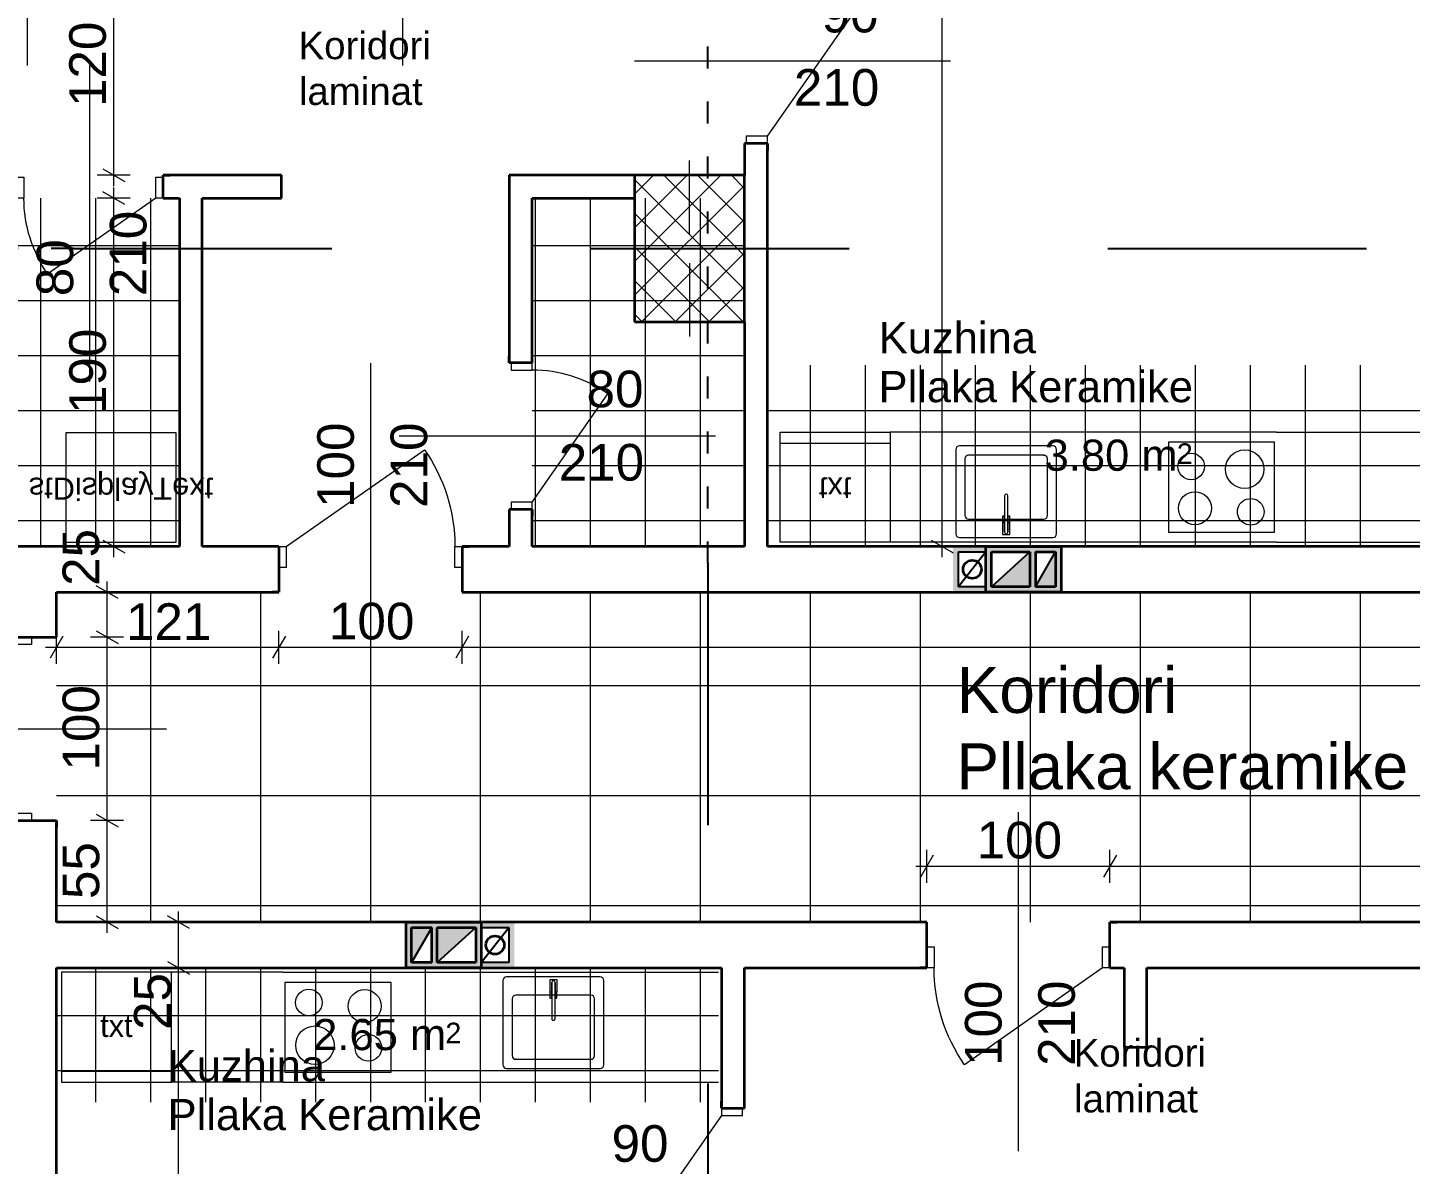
# Model space of a CAD drawing. Header units: centimetres. Extents: x 765 to 25620, y 224160 to 230516.
# Drawn here: x 2017 to 2771, y 228880 to 229500 of the extents above; entities that cross this region are included whole.
import ezdxf
from ezdxf.enums import TextEntityAlignment as Align

# ---------------------------------------------------------------- set-up
doc = ezdxf.new("R2010")
doc.units = ezdxf.units.CM
doc.header["$MEASUREMENT"] = 0
doc.linetypes.add('ACAD_ISO03W100', pattern=[30, 12, -18])
doc.linetypes.add('Small Dashed', pattern=[282.222222, 141.111111, -141.111111])
for name, color, linetype, lineweight, true_color in [('0_Pen_No__1#1_Pen_No__8', 7, 'Continuous', 35, 0xa80f02), ('0_Pen_No__8', 7, 'Continuous', 35, 0xa80f02), ('2D Drafting - General_Pen_No__8', 7, 'Continuous', 35, 0xa80f02), ('A-COLS_Pen_No__97#1_Pen_No__81', 7, 'Continuous', 20, 0x6a6a6a), ('Annotation - Text_Pen_No__8', 7, 'Continuous', 35, 0xa80f02), ('ARCHICAD Doors_Pen_No__23', 7, 'Continuous', 20, 0xff6600), ('ARCHICAD Doors_Pen_No__3', 7, 'Continuous', 18, 0xff6600), ('Interior - Furniture _Pen_No__81', 7, 'Continuous', 20, 0x6a6a6a), ('Structural - Shear_Pen_No__58', 7, 'Continuous', 25, 0xdf0000)]:
    doc.layers.add(name, color=color, linetype=linetype, lineweight=lineweight, true_color=true_color)
for name, color, linetype, lineweight in [('0_Pen_No__101', 252, 'Continuous', 13), ('0_Pen_No__19', 255, 'Continuous', 0), ('ARCHICAD Door Markers_Pen_No__1', 7, 'Continuous', 13), ('ARCHICAD Door Markers_Pen_No__7', 7, 'Continuous', 35), ('ARCHICAD Doors_Pen_No__27', 7, 'Continuous', 35), ('Structural - Bearing_Pen_No__20', 1, 'Continuous', 0), ('Structural - Bearing_Pen_No__21', 7, 'Continuous', 35), ('Structural - Bearing_Pen_No__27', 7, 'Continuous', 35)]:
    doc.layers.add(name, color=color, linetype=linetype, lineweight=lineweight)
for name, color, linetype in [('ARCHICAD Door Markers', 7, 'Continuous'), ('ARCHICAD Doors', 7, 'Continuous'), ('Dimensioning - General', 7, 'Continuous'), ('Structural - Bearing', 7, 'Continuous')]:
    doc.layers.add(name, color=color, linetype=linetype)
doc.styles.add('GENERATED_STYLE_1', font='arial.ttf')

# ---------------------------------------------------------------- blocks, each defined once
blk = doc.blocks.new('Door 22_3')
at = {"layer": 'ARCHICAD Doors_Pen_No__23', "color": 30, "linetype": 'Continuous', "lineweight": 20, "true_color": 0xff6600}
for p, q in [((-460, 0), (-500, 0)), ((-500, 0), (-500, -115)), ((-460, -115), (-460, 0)), ((500, 0), (460, 0)), ((460, 0), (460, -115)), ((500, -115), (500, 0)), ((-500, -115), (-460, -115)), ((460, -115), (500, -115))]:
    blk.add_line(p, q, dxfattribs=at)
at = {"layer": 'ARCHICAD Doors_Pen_No__27', "color": 7, "linetype": 'Continuous', "lineweight": 35}
for p, q in [((-500, 0), (-537, 0)), ((-500, 0), (-537, 0)), ((-500, 0), (-500, -115)), ((-500, 0), (-500, -115)), ((500, 0), (500, -115)), ((500, 0), (500, -115)), ((500, 0), (537, 0)), ((500, 0), (537, 0)), ((-500, -115), (-500, -250)), ((-500, -115), (-500, -250)), ((500, -115), (500, -250)), ((500, -115), (500, -250)), ((-500, -250), (-537, -250)), ((-500, -250), (-537, -250)), ((500, -250), (537, -250)), ((500, -250), (537, -250))]:
    blk.add_line(p, q, dxfattribs=at)
at = {"layer": 'ARCHICAD Doors_Pen_No__3', "color": 30, "linetype": 'Continuous', "lineweight": 18, "true_color": 0xff6600}
blk.add_line((460, 0), (-293.6, 527.7), dxfattribs=at)
blk.add_arc((460, 0), 920, 145, 180, dxfattribs=at)
blk = doc.blocks.new('D Marker 22_4')
at = {"layer": 'ARCHICAD Door Markers_Pen_No__1', "color": 7, "linetype": 'Continuous', "lineweight": 13}
blk.add_line((0, 1000), (0, -850), dxfattribs=at)
at = {"layer": 'ARCHICAD Door Markers_Pen_No__7', "color": 7, "lineweight": 35, "style": 'GENERATED_STYLE_1'}
for tag, p in [('AC_MarkerText_3', (-368.6, 665.3)), ('A', (31.4, 665.3))]:
    blk.add_attdef(tag, text='', height=200, rotation=270, dxfattribs=at).set_placement(p, align=Align.BOTTOM_LEFT)
blk = doc.blocks.new('D Marker 22')
at = {"layer": 'ARCHICAD Door Markers_Pen_No__1', "color": 7, "linetype": 'Continuous', "lineweight": 13}
blk.add_line((0, -1250), (0, 600), dxfattribs=at)
at = {"layer": 'ARCHICAD Door Markers_Pen_No__7', "color": 7, "lineweight": 35, "style": 'GENERATED_STYLE_1'}
for tag, p in [('AC_MarkerText_3', (-368.6, -329.4)), ('A', (31.4, -329.4))]:
    blk.add_attdef(tag, text='', height=200, rotation=270, dxfattribs=at).set_placement(p, align=Align.BOTTOM_LEFT)
blk = doc.blocks.new('Door 22_2')
at = {"layer": 'ARCHICAD Doors_Pen_No__23', "color": 30, "linetype": 'Continuous', "lineweight": 20, "true_color": 0xff6600}
for p, q in [((-410, 0), (-450, 0)), ((-450, 0), (-450, -115)), ((-410, -115), (-410, 0)), ((450, 0), (410, 0)), ((410, 0), (410, -115)), ((450, -115), (450, 0)), ((-450, -115), (-410, -115)), ((410, -115), (450, -115))]:
    blk.add_line(p, q, dxfattribs=at)
at = {"layer": 'ARCHICAD Doors_Pen_No__27', "color": 7, "linetype": 'Continuous', "lineweight": 35}
for p, q in [((-450, 0), (-487, 0)), ((-450, 0), (-487, 0)), ((-450, 0), (-450, -115)), ((-450, 0), (-450, -115)), ((450, 0), (450, -115)), ((450, 0), (450, -115)), ((450, 0), (487, 0)), ((450, 0), (487, 0)), ((-450, -125), (-487, -125)), ((-450, -125), (-487, -125)), ((-450, -115), (-450, -125)), ((-450, -115), (-450, -125)), ((450, -115), (450, -125)), ((450, -115), (450, -125)), ((450, -125), (487, -125)), ((450, -125), (487, -125))]:
    blk.add_line(p, q, dxfattribs=at)
at = {"layer": 'ARCHICAD Doors_Pen_No__3', "color": 30, "linetype": 'Continuous', "lineweight": 18, "true_color": 0xff6600}
blk.add_line((410, 0), (-261.7, 470.3), dxfattribs=at)
blk.add_arc((410, 0), 820, 145, 180, dxfattribs=at)
blk = doc.blocks.new('D Marker 22_3')
at = {"layer": 'ARCHICAD Door Markers_Pen_No__1', "color": 7, "linetype": 'Continuous', "lineweight": 13}
blk.add_line((0, -1125), (0, 600), dxfattribs=at)
at = {"layer": 'ARCHICAD Door Markers_Pen_No__7', "color": 7, "lineweight": 35, "style": 'GENERATED_STYLE_1'}
for tag, p in [('AC_MarkerText_3', (-368.6, -204.4)), ('AC_MarkerText_2', (31.4, -356.2))]:
    blk.add_attdef(tag, text='', height=200, rotation=270, dxfattribs=at).set_placement(p, align=Align.BOTTOM_LEFT)
blk = doc.blocks.new('Door 22')
at = {"layer": 'ARCHICAD Doors_Pen_No__23', "color": 30, "linetype": 'Continuous', "lineweight": 20, "true_color": 0xff6600}
for p, q in [((-360, 0), (-400, 0)), ((-400, 0), (-400, -115)), ((-360, -115), (-360, 0)), ((400, 0), (360, 0)), ((360, 0), (360, -115)), ((400, -115), (400, 0)), ((-400, -115), (-360, -115)), ((360, -115), (400, -115))]:
    blk.add_line(p, q, dxfattribs=at)
at = {"layer": 'ARCHICAD Doors_Pen_No__27', "color": 7, "linetype": 'Continuous', "lineweight": 35}
for p, q in [((-400, 0), (-437, 0)), ((-400, 0), (-437, 0)), ((-400, 0), (-400, -115)), ((-400, 0), (-400, -115)), ((400, 0), (400, -115)), ((400, 0), (400, -115)), ((400, 0), (437, 0)), ((400, 0), (437, 0)), ((-400, -125), (-437, -125)), ((-400, -125), (-437, -125)), ((-400, -115), (-400, -125)), ((-400, -115), (-400, -125)), ((400, -115), (400, -125)), ((400, -115), (400, -125)), ((400, -125), (437, -125)), ((400, -125), (437, -125))]:
    blk.add_line(p, q, dxfattribs=at)
at = {"layer": 'ARCHICAD Doors_Pen_No__3', "color": 30, "linetype": 'Continuous', "lineweight": 18, "true_color": 0xff6600}
blk.add_line((360, 0), (-229.8, 413), dxfattribs=at)
blk.add_arc((360, 0), 720, 145, 180, dxfattribs=at)
blk = doc.blocks.new('D Marker 22_2')
at = {"layer": 'ARCHICAD Door Markers_Pen_No__1', "color": 7, "linetype": 'Continuous', "lineweight": 13}
blk.add_line((0, 1000), (0, -725), dxfattribs=at)
at = {"layer": 'ARCHICAD Door Markers_Pen_No__7', "color": 7, "lineweight": 35, "style": 'GENERATED_STYLE_1'}
for tag, p in [('AC_MarkerText_3', (-368.6, 665.3)), ('AC_MarkerText_2', (31.4, 665.3))]:
    blk.add_attdef(tag, text='', height=200, rotation=270, dxfattribs=at).set_placement(p, align=Align.BOTTOM_LEFT)

msp = doc.modelspace()

# ---------------------------------------------------------------- hatches: boundary and pattern name
at = {"layer": 'A-COLS_Pen_No__97#1_Pen_No__81', "linetype": 'Continuous', "lineweight": 20, "true_color": 0x6a6a6a}
h = msp.add_hatch(color=251, dxfattribs=at)
h.paths.add_polyline_path([(2542.62, 229216.81), (2542.62, 229191.81), (2521.62, 229191.81), (2521.62, 229216.81)])
h.paths.add_polyline_path([(2539.62, 229213.81), (2524.62, 229213.81), (2524.62, 229194.81), (2539.62, 229194.81)], flags=0)
h = msp.add_hatch(color=251, dxfattribs=at)
h.paths.add_polyline_path([(2580.62, 229216.81), (2539.62, 229216.81), (2539.62, 229191.81), (2580.62, 229191.81)])
h.paths.add_polyline_path([(2566.62, 229213.81), (2577.62, 229213.81), (2577.62, 229194.81), (2566.62, 229194.81)], flags=0)
h.paths.add_polyline_path([(2563.62, 229213.81), (2563.62, 229194.81), (2542.62, 229194.81), (2542.62, 229213.81)], flags=0)
for points in [[(2563.62, 229213.81), (2563.62, 229194.81), (2542.62, 229194.81)], [(2566.62, 229194.81), (2577.62, 229194.81), (2577.62, 229213.81)], [(2237.27, 229008.81), (2226.27, 229008.81), (2226.27, 228989.81)], [(2240.27, 228989.81), (2240.27, 229008.81), (2261.27, 229008.81)]]:
    msp.add_hatch(color=251, dxfattribs=at).paths.add_polyline_path(points)
h = msp.add_hatch(color=251, dxfattribs=at)
h.paths.add_polyline_path([(2223.27, 228986.81), (2264.27, 228986.81), (2264.27, 229011.81), (2223.27, 229011.81)])
h.paths.add_polyline_path([(2237.27, 228989.81), (2226.27, 228989.81), (2226.27, 229008.81), (2237.27, 229008.81)], flags=0)
h.paths.add_polyline_path([(2240.27, 228989.81), (2240.27, 229008.81), (2261.27, 229008.81), (2261.27, 228989.81)], flags=0)
h = msp.add_hatch(color=251, dxfattribs=at)
h.paths.add_polyline_path([(2261.27, 228986.81), (2261.27, 229011.81), (2282.27, 229011.81), (2282.27, 228986.81)])
h.paths.add_polyline_path([(2264.27, 228989.81), (2279.27, 228989.81), (2279.27, 229008.81), (2264.27, 229008.81)], flags=0)
at = {"layer": 'Structural - Bearing', "linetype": 'Continuous', "lineweight": 0, "true_color": 0x000000}
h = msp.add_hatch(dxfattribs=at)
h.set_pattern_fill('CONCRETE_BLOCK', color=18, scale=0.1, style=0, pattern_type=2)
h.set_pattern_definition([(45, (1303.923, 207240.939), (-9.192388, 9.192388), []), (135, (1303.923, 207240.939), (9.192388, 9.192388), [])])
h.paths.add_polyline_path([(2347.85, 229339.31), (2407.85, 229339.31), (2407.85, 229419.31), (2347.85, 229419.31)])

# ---------------------------------------------------------------- linework, layer by layer
at = {"color": 205, "linetype": 'ACAD_ISO03W100'}
for p, q in [((2387.85, 229207.59), (2387.85, 230242.71)), ((2041.65, 229379.31), (991.56, 229379.31))]:
    msp.add_line(p, q, dxfattribs=at)
at = {"color": 0}
for p, q in [((2539.62, 229213.81), (2524.62, 229194.81)), ((2524.62, 229194.81), (2524.62, 229213.81)), ((2524.62, 229213.81), (2539.62, 229213.81)), ((2524.62, 229194.81), (2524.62, 229213.81)), ((2524.62, 229213.81), (2539.62, 229213.81)), ((2539.62, 229213.81), (2539.62, 229194.81)), ((2563.62, 229213.81), (2542.62, 229213.81)), ((2542.62, 229213.81), (2542.62, 229194.81)), ((2542.62, 229194.81), (2563.62, 229213.81)), ((2577.62, 229213.81), (2566.62, 229213.81)), ((2566.62, 229213.81), (2566.62, 229194.81)), ((2566.62, 229194.81), (2577.62, 229213.81)), ((2539.62, 229194.81), (2524.62, 229194.81)), ((2237.27, 229008.81), (2226.27, 228989.81)), ((2237.27, 228989.81), (2237.27, 229008.81)), ((2261.27, 229008.81), (2240.27, 228989.81)), ((2261.27, 228989.81), (2261.27, 229008.81)), ((2264.27, 228989.81), (2279.27, 229008.81)), ((2264.27, 228989.81), (2264.27, 229008.81)), ((2264.27, 229008.81), (2279.27, 229008.81)), ((2279.27, 229008.81), (2279.27, 228989.81)), ((2279.27, 229008.81), (2279.27, 228989.81)), ((2226.27, 228989.81), (2237.27, 228989.81)), ((2240.27, 228989.81), (2261.27, 228989.81)), ((2279.27, 228989.81), (2264.27, 228989.81)), ((2279.27, 228989.81), (2264.27, 228989.81))]:
    msp.add_line(p, q, dxfattribs=at)
at = {"layer": '0_Pen_No__1#1_Pen_No__8', "color": 14, "linetype": 'Continuous', "lineweight": 35, "true_color": 0xa80f02}
for p, q in [((2539.62, 229191.81), (2539.62, 229216.81)), ((2539.62, 229216.81), (2580.62, 229216.81)), ((2542.62, 229194.81), (2542.62, 229213.81)), ((2542.62, 229213.81), (2563.62, 229213.81)), ((2563.62, 229213.81), (2563.62, 229194.81)), ((2566.62, 229213.81), (2566.62, 229194.81)), ((2566.62, 229213.81), (2577.62, 229213.81)), ((2577.62, 229213.81), (2577.62, 229194.81)), ((2580.62, 229216.81), (2580.62, 229191.81)), ((2563.62, 229194.81), (2542.62, 229194.81)), ((2577.62, 229194.81), (2566.62, 229194.81)), ((2580.62, 229191.81), (2539.62, 229191.81)), ((2223.27, 229011.81), (2264.27, 229011.81)), ((2223.27, 228986.81), (2223.27, 229011.81)), ((2226.27, 228989.81), (2226.27, 229008.81)), ((2226.27, 229008.81), (2237.27, 229008.81)), ((2237.27, 228989.81), (2237.27, 229008.81)), ((2240.27, 228989.81), (2240.27, 229008.81)), ((2240.27, 229008.81), (2261.27, 229008.81)), ((2261.27, 229008.81), (2261.27, 228989.81)), ((2264.27, 229011.81), (2264.27, 228986.81)), ((2264.27, 228986.81), (2223.27, 228986.81)), ((2237.27, 228989.81), (2226.27, 228989.81)), ((2261.27, 228989.81), (2240.27, 228989.81))]:
    msp.add_line(p, q, dxfattribs=at)
at = {"layer": '0_Pen_No__101', "color": 252, "linetype": 'Continuous', "lineweight": 13}
for p, q in [((2023.92, 229216.81), (2023.92, 229406.81)), ((2053.92, 229216.81), (2053.92, 229406.81)), ((2083.92, 229216.81), (2083.92, 229406.81)), ((2293.92, 229216.81), (2293.92, 229406.81)), ((2323.92, 229216.81), (2323.92, 229406.81)), ((2353.92, 229216.81), (2353.92, 229406.81)), ((2383.92, 229216.81), (2383.92, 229406.81)), ((1834.04, 229380.94), (2099.54, 229380.94)), ((2292.04, 229380.94), (2407.85, 229380.94)), ((1834.04, 229350.94), (2099.54, 229350.94)), ((2292.04, 229350.94), (2407.85, 229350.94)), ((1834.04, 229320.94), (2099.54, 229320.94)), ((2292.04, 229320.94), (2407.85, 229320.94)), ((2443.92, 229216.81), (2443.92, 229315.77)), ((2473.92, 229216.81), (2473.92, 229315.77)), ((2503.92, 229216.81), (2503.92, 229315.77)), ((2533.92, 229216.81), (2533.92, 229315.77)), ((2563.92, 229216.81), (2563.92, 229315.77)), ((2593.92, 229216.81), (2593.92, 229315.77)), ((2623.92, 229216.81), (2623.92, 229315.77)), ((2653.92, 229216.81), (2653.92, 229315.77)), ((2683.92, 229216.81), (2683.92, 229315.77)), ((2713.92, 229216.81), (2713.92, 229315.77)), ((2743.92, 229216.81), (2743.92, 229315.77)), ((1834.04, 229290.94), (2099.54, 229290.94)), ((2292.04, 229290.94), (2407.85, 229290.94)), ((2420.35, 229290.94), (2804.54, 229290.94)), ((1834.04, 229260.94), (2099.54, 229260.94)), ((2292.04, 229260.94), (2407.85, 229260.94)), ((2420.35, 229260.94), (2804.54, 229260.94)), ((1834.04, 229230.94), (2099.54, 229230.94)), ((2292.04, 229230.94), (2407.85, 229230.94)), ((2420.35, 229230.94), (2804.54, 229230.94)), ((2053.92, 228913.57), (2053.92, 228986.81)), ((2083.92, 228913.57), (2083.92, 228986.81)), ((2113.92, 228913.57), (2113.92, 228986.81)), ((2143.92, 228913.57), (2143.92, 228986.81)), ((2173.92, 228913.57), (2173.92, 228986.81)), ((2203.92, 228913.57), (2203.92, 228986.81)), ((2233.92, 228913.57), (2233.92, 228986.81)), ((2263.92, 228913.57), (2263.92, 228986.81)), ((2293.92, 228913.57), (2293.92, 228986.81)), ((2323.92, 228913.57), (2323.92, 228986.81)), ((2353.92, 228913.57), (2353.92, 228986.81)), ((2383.92, 228913.57), (2383.92, 228986.81)), ((2032.44, 228960.94), (2393.73, 228960.94)), ((2032.44, 228930.94), (2393.73, 228930.94))]:
    msp.add_line(p, q, dxfattribs=at)
at = {"layer": '0_Pen_No__19', "color": 255, "linetype": 'Continuous', "lineweight": 0}
for p, q in [((2083.92, 229011.81), (2083.92, 229191.81)), ((2143.92, 229011.81), (2143.92, 229191.81)), ((2203.92, 229011.81), (2203.92, 229191.81)), ((2263.92, 229011.81), (2263.92, 229191.81)), ((2323.92, 229011.81), (2323.92, 229191.81)), ((2383.92, 229011.81), (2383.92, 229191.81)), ((2443.92, 229011.81), (2443.92, 229191.81)), ((2503.92, 229011.81), (2503.92, 229191.81)), ((2563.92, 229011.81), (2563.92, 229191.81)), ((2623.92, 229011.81), (2623.92, 229191.81)), ((2683.92, 229011.81), (2683.92, 229191.81)), ((2743.92, 229011.81), (2743.92, 229191.81)), ((2032.44, 229140.94), (3515.74, 229140.94)), ((2032.44, 229080.94), (3515.74, 229080.94)), ((2032.44, 229020.94), (3515.74, 229020.94))]:
    msp.add_line(p, q, dxfattribs=at)
at = {"layer": '2D Drafting - General_Pen_No__8', "color": 14, "linetype": 'Continuous', "lineweight": 35, "true_color": 0xa80f02}
for centre in [(2532.12, 229204.31), (2271.77, 228999.31)]:
    msp.add_circle(centre, 5, dxfattribs=at)
at = {"layer": 'Dimensioning - General', "color": 7, "linetype": 'Continuous', "lineweight": 13}
for p, q in [((2515.76, 229216.81), (2515.76, 229966.7)), ((2063.74, 229419.31), (2063.74, 229539.31)), ((2057.74, 229422.78), (2069.74, 229415.85)), ((2072.74, 229419.31), (2054.74, 229419.31)), ((2063.74, 229413.45), (2063.74, 229419.31)), ((2072.74, 229406.81), (2054.74, 229406.81)), ((2069.74, 229403.35), (2057.74, 229410.28)), ((2063.74, 229406.81), (2063.74, 229412.68)), ((2063.74, 229216.81), (2063.74, 229406.81)), ((2057.74, 229220.28), (2069.74, 229213.35)), ((2509.76, 229220.28), (2521.76, 229213.35)), ((2072.74, 229216.81), (2054.74, 229216.81)), ((2063.74, 229210.95), (2063.74, 229216.81)), ((2524.76, 229216.81), (2506.76, 229216.81)), ((2515.76, 229210.95), (2515.76, 229216.81)), ((2066.09, 229188.35), (2054.09, 229195.28)), ((2060.09, 229191.81), (2060.09, 229197.68)), ((2069.09, 229191.81), (2051.09, 229191.81)), ((2060.09, 229167.31), (2060.09, 229191.81)), ((2035.9, 229167.78), (2028.98, 229155.78)), ((2032.44, 229152.78), (2032.44, 229170.78)), ((2069.09, 229167.31), (2051.09, 229167.31)), ((2069.09, 229167.31), (2051.09, 229167.31)), ((2054.09, 229170.78), (2066.09, 229163.85)), ((2054.09, 229170.78), (2066.09, 229163.85)), ((2060.09, 229067.31), (2060.09, 229167.31)), ((2157.36, 229167.78), (2150.43, 229155.78)), ((2157.36, 229167.78), (2150.43, 229155.78)), ((2153.89, 229152.78), (2153.89, 229170.78)), ((2153.89, 229152.78), (2153.89, 229170.78)), ((2257.36, 229167.78), (2250.43, 229155.78)), ((2257.36, 229167.78), (2250.43, 229155.78)), ((2253.89, 229152.78), (2253.89, 229170.78)), ((2253.89, 229152.78), (2253.89, 229170.78)), ((2026.57, 229161.78), (2032.44, 229161.78)), ((2032.44, 229161.78), (2153.89, 229161.78)), ((2153.89, 229161.78), (2253.89, 229161.78)), ((2253.89, 229161.78), (3365.74, 229161.78)), ((2069.09, 229067.31), (2051.09, 229067.31)), ((2069.09, 229067.31), (2051.09, 229067.31)), ((2054.09, 229070.78), (2066.09, 229063.85)), ((2054.09, 229070.78), (2066.09, 229063.85)), ((2060.09, 229011.81), (2060.09, 229067.31)), ((2507.29, 229033.28), (2507.29, 229051.28)), ((2607.29, 229033.28), (2607.29, 229051.28)), ((2607.29, 229033.28), (2607.29, 229051.28)), ((2510.76, 229048.28), (2503.83, 229036.28)), ((2610.76, 229048.28), (2603.83, 229036.28)), ((2610.76, 229048.28), (2603.83, 229036.28)), ((2501.43, 229042.28), (2507.29, 229042.28)), ((2507.29, 229042.28), (2607.29, 229042.28)), ((2607.29, 229042.28), (3295.09, 229042.28)), ((2054.09, 229015.28), (2066.09, 229008.35)), ((2105.05, 229008.35), (2093.05, 229015.28)), ((2099.05, 229011.81), (2099.05, 229017.68)), ((2069.09, 229011.81), (2051.09, 229011.81)), ((2060.09, 229005.95), (2060.09, 229011.81)), ((2108.05, 229011.81), (2090.05, 229011.81)), ((2099.05, 228986.81), (2099.05, 229011.81)), ((2108.05, 228986.81), (2090.05, 228986.81)), ((2108.05, 228986.81), (2090.05, 228986.81)), ((2093.05, 228990.28), (2105.05, 228983.35)), ((2093.05, 228990.28), (2105.05, 228983.35)), ((2099.05, 228295.03), (2099.05, 228986.81))]:
    msp.add_line(p, q, dxfattribs=at)
at = {"layer": 'Interior - Furniture _Pen_No__81', "color": 251, "linetype": 'Continuous', "lineweight": 20, "true_color": 0x6a6a6a}
for p, q in [((2037.69, 229218.98), (2037.69, 229278.98)), ((2037.69, 229278.98), (2097.69, 229278.98)), ((2097.69, 229278.98), (2097.69, 229218.98)), ((2427.35, 229279.17), (2487.35, 229279.17)), ((2427.35, 229219.17), (2427.35, 229279.17)), ((2520.67, 229279.17), (2487.35, 229279.17)), ((2487.35, 229279.17), (2487.35, 229219.17)), ((2580.67, 229279.17), (2520.67, 229279.17)), ((2638.13, 229279.17), (2580.67, 229279.17)), ((2698.13, 229279.17), (2638.13, 229279.17)), ((2698.13, 229279.17), (2802.16, 229279.17)), ((2427.35, 229273.17), (2487.35, 229273.17)), ((2576.17, 229271.67), (2525.17, 229271.67)), ((2697.13, 229273.67), (2639.13, 229273.67)), ((2639.13, 229273.67), (2639.13, 229224.67)), ((2697.13, 229224.67), (2697.13, 229273.67)), ((2523.17, 229269.67), (2523.17, 229223.67)), ((2528.17, 229264.67), (2528.17, 229233.67)), ((2571.17, 229266.67), (2530.17, 229266.67)), ((2573.17, 229233.67), (2573.17, 229264.67)), ((2578.17, 229223.67), (2578.17, 229269.67)), ((2549.77, 229244.46), (2549.77, 229224.67)), ((2551.57, 229224.67), (2551.57, 229244.46)), ((2548.7, 229233.37), (2548.7, 229229.87)), ((2549.77, 229233.37), (2548.7, 229233.37)), ((2549.77, 229229.87), (2549.77, 229233.37)), ((2552.64, 229233.37), (2551.57, 229233.37)), ((2551.57, 229233.37), (2551.57, 229229.87)), ((2552.64, 229229.87), (2552.64, 229233.37)), ((2530.17, 229231.67), (2571.17, 229231.67)), ((2549.77, 229229.77), (2548.68, 229229.77)), ((2548.68, 229229.77), (2548.68, 229223.27)), ((2548.7, 229229.87), (2549.77, 229229.87)), ((2549.77, 229224.67), (2549.77, 229229.77)), ((2551.57, 229229.87), (2552.64, 229229.87)), ((2552.67, 229229.77), (2551.57, 229229.77)), ((2551.57, 229229.77), (2551.57, 229224.67)), ((2552.67, 229223.27), (2552.67, 229229.77)), ((2639.13, 229224.67), (2697.13, 229224.67)), ((2097.69, 229218.98), (2037.69, 229218.98)), ((2487.35, 229219.17), (2427.35, 229219.17)), ((2520.67, 229219.17), (2487.35, 229219.17)), ((2580.67, 229219.17), (2520.67, 229219.17)), ((2525.17, 229221.67), (2576.17, 229221.67)), ((2548.68, 229223.27), (2552.67, 229223.27)), ((2638.13, 229219.17), (2580.67, 229219.17)), ((2698.13, 229219.17), (2638.13, 229219.17)), ((2698.13, 229219.17), (2802.16, 229219.17)), ((2095.17, 228984.46), (2035.17, 228984.46)), ((2035.17, 228984.46), (2035.17, 228924.46)), ((2095.17, 228924.46), (2095.17, 228984.46)), ((2156.14, 228984.46), (2095.17, 228984.46)), ((2095.17, 228924.46), (2095.17, 228984.46)), ((2156.14, 228984.46), (2216.14, 228984.46)), ((2216.14, 228984.46), (2273.6, 228984.46)), ((2273.6, 228984.46), (2333.6, 228984.46)), ((2333.6, 228984.46), (2393.73, 228984.46)), ((2215.14, 228978.96), (2157.14, 228978.96)), ((2157.14, 228978.96), (2157.14, 228929.96)), ((2215.14, 228929.96), (2215.14, 228978.96)), ((2276.1, 228979.96), (2276.1, 228933.96)), ((2329.1, 228981.96), (2278.1, 228981.96)), ((2305.6, 228980.36), (2301.6, 228980.36)), ((2301.6, 228980.36), (2301.6, 228973.86)), ((2302.7, 228978.96), (2302.7, 228959.17)), ((2302.7, 228973.86), (2302.7, 228978.96)), ((2304.5, 228959.17), (2304.5, 228978.96)), ((2304.5, 228978.96), (2304.5, 228973.86)), ((2305.6, 228973.86), (2305.6, 228980.36)), ((2331.1, 228933.96), (2331.1, 228979.96)), ((2281.1, 228969.96), (2281.1, 228938.96)), ((2324.1, 228971.96), (2283.1, 228971.96)), ((2301.6, 228973.86), (2302.7, 228973.86)), ((2302.7, 228973.76), (2301.63, 228973.76)), ((2301.63, 228973.76), (2301.63, 228970.26)), ((2301.63, 228970.26), (2302.7, 228970.26)), ((2302.7, 228970.26), (2302.7, 228973.76)), ((2304.5, 228973.86), (2305.6, 228973.86)), ((2305.57, 228973.76), (2304.5, 228973.76)), ((2304.5, 228973.76), (2304.5, 228970.26)), ((2304.5, 228970.26), (2305.57, 228970.26)), ((2305.57, 228970.26), (2305.57, 228973.76)), ((2326.1, 228938.96), (2326.1, 228969.96)), ((2035.17, 228930.46), (2095.17, 228930.46)), ((2278.1, 228931.96), (2329.1, 228931.96)), ((2283.1, 228936.96), (2324.1, 228936.96)), ((2035.17, 228924.46), (2095.17, 228924.46)), ((2156.14, 228924.46), (2095.17, 228924.46)), ((2156.14, 228924.46), (2216.14, 228924.46)), ((2157.14, 228929.96), (2215.14, 228929.96)), ((2216.14, 228924.46), (2273.6, 228924.46)), ((2273.6, 228924.46), (2333.6, 228924.46)), ((2333.6, 228924.46), (2393.73, 228924.46))]:
    msp.add_line(p, q, dxfattribs=at)
for centre, major_axis, start_param, end_param in [((2525.17, 229269.67), (1.41, 1.41), 0.785398, 2.356194), ((2576.17, 229269.67), (-1.41, 1.41), 3.926991, 5.497787), ((2530.17, 229264.67), (1.41, 1.41), 0.785398, 2.356194), ((2571.17, 229264.67), (-1.41, 1.41), 3.926991, 5.497787), ((2651.6, 229260.44), (5.13, 5.13), 2.35619449019202, 8.639379797371607), ((2680.78, 229258.97), (7.42, 7.42), 2.356194490192212, 8.639379797371799), ((2550.67, 229244.46), (-0.636, 0.636), 3.929561, 7.071153), ((2653.63, 229237.61), (-6.36, 6.36), 0.785398, 7.068583), ((2684.08, 229235.7), (5.13, 5.13), 2.356194490192034, 8.63937979737162), ((2530.17, 229233.67), (-1.41, 1.41), 0.785398, 2.356194), ((2571.17, 229233.67), (1.41, 1.41), 3.926991, 5.497787), ((2550.67, 229224.67), (-0.636, 0.636), 0.785398, 3.926991), ((2550.67, 229224.67), (-0.636, 0.636), 0.785398, 3.926991), ((2525.17, 229223.67), (-1.41, 1.41), 0.785398, 2.356194), ((2576.17, 229223.67), (1.41, 1.41), 3.926991, 5.497787), ((2278.1, 228979.96), (1.41, 1.41), 0.785398, 2.356194), ((2303.6, 228978.96), (-0.636, 0.636), 3.926991, 7.068583), ((2303.6, 228978.96), (-0.636, 0.636), 3.926991, 7.068583), ((2329.1, 228979.96), (-1.41, 1.41), 3.926991, 5.497787), ((2170.19, 228967.93), (5.13, 5.13), 5.497787, 11.780972), ((2200.64, 228966.02), (-6.36, 6.36), 3.926991, 10.210176), ((2283.1, 228969.96), (1.41, 1.41), 0.785398, 2.356194), ((2324.1, 228969.96), (-1.41, 1.41), 3.926991, 5.497787), ((2173.5, 228944.66), (7.42, 7.42), 5.497787, 11.780972), ((2303.6, 228959.17), (-0.636, 0.636), 0.787968, 3.929561), ((2202.67, 228943.19), (5.13, 5.13), 5.497787, 11.780972), ((2283.1, 228938.96), (-1.41, 1.41), 0.785398, 2.356194), ((2324.1, 228938.96), (1.41, 1.41), 3.926991, 5.497787), ((2278.1, 228933.96), (-1.41, 1.41), 0.785398, 2.356194), ((2329.1, 228933.96), (1.41, 1.41), 3.926991, 5.497787)]:
    msp.add_ellipse(centre, major_axis=major_axis, ratio=1, start_param=start_param, end_param=end_param, dxfattribs=at)
for p in [(2571.17, 229266.67), (2283.1, 228936.96)]:
    msp.add_point(p, dxfattribs=at)
at = {"layer": 'Structural - Bearing_Pen_No__20', "color": 1, "linetype": 'Continuous', "lineweight": 0}
for p, q in [((2377.85, 229387.31), (2377.85, 229427.31)), ((2369.85, 229379.31), (2339.85, 229379.31)), ((2385.85, 229379.31), (2415.85, 229379.31)), ((2377.85, 229371.31), (2377.85, 229331.31))]:
    msp.add_line(p, q, dxfattribs=at)
msp.add_point((2377.85, 229379.31), dxfattribs=at)
at = {"layer": 'Structural - Bearing_Pen_No__21', "color": 7, "linetype": 'Continuous', "lineweight": 35, "flags": 128}
msp.add_lwpolyline([(2347.85, 229339.31), (2407.85, 229339.31), (2407.85, 229419.31), (2347.85, 229419.31)], close=True, dxfattribs=at)
at = {"layer": 'Structural - Bearing_Pen_No__27', "color": 7, "linetype": 'Continuous', "lineweight": 35}
for p, q in [((2407.85, 229436.6), (2407.85, 229432.9)), ((2408.85, 229436.6), (2407.85, 229436.6)), ((2420.35, 229436.6), (2408.85, 229436.6)), ((2420.35, 229436.6), (2420.35, 229432.9)), ((2090.73, 229419.31), (2094.43, 229419.31)), ((2090.73, 229418.31), (2090.73, 229419.31)), ((2090.73, 229406.81), (2090.73, 229418.31)), ((2090.73, 229406.81), (2094.43, 229406.81)), ((2279.54, 229317.04), (2279.54, 229320.74)), ((2280.54, 229317.04), (2279.54, 229317.04)), ((2292.04, 229317.04), (2280.54, 229317.04)), ((2292.04, 229317.04), (2292.04, 229320.74)), ((2279.54, 229237.04), (2279.54, 229233.34)), ((2280.54, 229237.04), (2279.54, 229237.04)), ((2292.04, 229237.04), (2280.54, 229237.04)), ((2292.04, 229237.04), (2292.04, 229233.34)), ((2153.89, 229216.81), (2150.19, 229216.81)), ((2153.89, 229216.81), (2153.89, 229205.31)), ((2253.89, 229216.81), (2257.59, 229216.81)), ((2253.89, 229216.81), (2253.89, 229205.31)), ((2153.89, 229205.31), (2153.89, 229191.81)), ((2253.89, 229205.31), (2253.89, 229191.81)), ((2153.89, 229191.81), (2150.19, 229191.81)), ((2253.89, 229191.81), (2257.59, 229191.81)), ((2007.44, 229167.31), (2018.94, 229167.31)), ((2018.94, 229167.31), (2032.44, 229167.31)), ((2032.44, 229167.31), (2032.44, 229171.01)), ((2007.44, 229067.31), (2018.94, 229067.31)), ((2018.94, 229067.31), (2032.44, 229067.31)), ((2032.44, 229067.31), (2032.44, 229063.61)), ((2507.29, 229011.81), (2503.59, 229011.81)), ((2507.29, 228998.31), (2507.29, 229011.81)), ((2607.29, 229011.81), (2610.99, 229011.81)), ((2607.29, 228998.31), (2607.29, 229011.81)), ((2507.29, 228986.81), (2507.29, 228998.31)), ((2607.29, 228986.81), (2607.29, 228998.31)), ((2507.29, 228986.81), (2503.59, 228986.81)), ((2607.29, 228986.81), (2610.99, 228986.81)), ((2395.35, 228910.37), (2395.35, 228914.07)), ((2395.35, 228910.37), (2406.85, 228910.37)), ((2406.85, 228910.37), (2407.85, 228910.37)), ((2407.85, 228910.37), (2407.85, 228914.07))]:
    msp.add_line(p, q, dxfattribs=at)
at = {"layer": 'Structural - Bearing_Pen_No__27', "color": 7, "linetype": 'Continuous', "lineweight": 35, "flags": 128}
for points in [[(2407.85, 229436.6), (2407.85, 229419.31)], [(2420.35, 229216.81), (2420.35, 229436.6)], [(2155.29, 229419.31), (2090.73, 229419.31)], [(2155.29, 229406.81), (2155.29, 229419.31)], [(2347.85, 229419.31), (2279.54, 229419.31)], [(2279.54, 229419.31), (2279.54, 229406.81)], [(2090.73, 229406.81), (2099.54, 229406.81)], [(2099.54, 229406.81), (2099.54, 229216.81)], [(2112.04, 229406.81), (2155.29, 229406.81)], [(2112.04, 229216.81), (2112.04, 229406.81)], [(2279.54, 229406.81), (2279.54, 229317.04)], [(2292.04, 229317.04), (2292.04, 229406.81)], [(2292.04, 229406.81), (2347.85, 229406.81)], [(2407.85, 229339.31), (2407.85, 229216.81)], [(2279.54, 229237.04), (2279.54, 229216.81)], [(2292.04, 229216.81), (2292.04, 229237.04)], [(2099.54, 229216.81), (1834.04, 229216.81)], [(2153.89, 229216.81), (2112.04, 229216.81)], [(2279.54, 229216.81), (2253.89, 229216.81)], [(2407.85, 229216.81), (2292.04, 229216.81)], [(2804.54, 229216.81), (2420.35, 229216.81)], [(2032.44, 229167.31), (2032.44, 229191.81)], [(2032.44, 229191.81), (2153.89, 229191.81)], [(2253.89, 229191.81), (2804.54, 229191.81)], [(2032.44, 229011.81), (2032.44, 229067.31)], [(2507.29, 229011.81), (2032.44, 229011.81)], [(3295.09, 229011.81), (2607.29, 229011.81)], [(2032.44, 228295.03), (2032.44, 228986.81)], [(2032.44, 228986.81), (2395.35, 228986.81)], [(2395.35, 228986.81), (2395.35, 228910.37)], [(2407.85, 228986.81), (2507.29, 228986.81)], [(2407.85, 228910.37), (2407.85, 228986.81)], [(2607.29, 228986.81), (2614.94, 228986.81)], [(2614.94, 228986.81), (2614.94, 228943.57)], [(2627.44, 228986.81), (2985.09, 228986.81)], [(2627.44, 228943.57), (2627.44, 228986.81)], [(2614.94, 228943.57), (2627.44, 228943.57)]]:
    msp.add_lwpolyline(points, dxfattribs=at)
at = {"layer": 'Structural - Shear_Pen_No__58', "color": 12, "linetype": 'Small Dashed', "lineweight": 25, "true_color": 0xdf0000}
for p, q in [((2041.65, 229379.31), (3446.01, 229379.31)), ((2387.85, 229207.59), (2387.85, 229205.9)), ((2387.85, 229205.9), (2387.85, 228170.77))]:
    msp.add_line(p, q, dxfattribs=at)
for p in [(2041.65, 229379.31), (2041.65, 229379.31), (2387.85, 229207.59), (2387.85, 229207.59), (2387.85, 229205.9), (2387.85, 229205.9)]:
    msp.add_point(p, dxfattribs=at)

# ---------------------------------------------------------------- block references
at = {"layer": 'ARCHICAD Door Markers', "color": 7, "lineweight": 13}
ref = msp.add_blockref('D Marker 22_3', (2016.44, 229539.31), dxfattribs=dict(at, xscale=0.1, yscale=0.1, zscale=0.1, rotation=180))
ref.add_attrib('AC_MarkerText_2', '90', dxfattribs={"layer": 'ARCHICAD Door Markers_Pen_No__7', "color": 7, "lineweight": 35, "height": 20, "rotation": 90, "style": 'GENERATED_STYLE_1'}).set_placement((2013.3, 229587.99), align=Align.BOTTOM_LEFT)
ref.add_attrib('AC_MarkerText_3', '210', dxfattribs={"layer": 'ARCHICAD Door Markers_Pen_No__7', "color": 7, "lineweight": 35, "height": 20, "rotation": 90, "style": 'GENERATED_STYLE_1'}).set_placement((2053.3, 229572.81), align=Align.BOTTOM_LEFT)
ref = msp.add_blockref('D Marker 22_3', (2221.29, 229539.31), dxfattribs=dict(at, xscale=0.1, yscale=0.1, zscale=0.1, rotation=180))
ref.add_attrib('AC_MarkerText_2', '90', dxfattribs={"layer": 'ARCHICAD Door Markers_Pen_No__7', "color": 7, "lineweight": 35, "height": 20, "rotation": 90, "style": 'GENERATED_STYLE_1'}).set_placement((2218.14, 229587.99), align=Align.BOTTOM_LEFT)
ref.add_attrib('AC_MarkerText_3', '210', dxfattribs={"layer": 'ARCHICAD Door Markers_Pen_No__7', "color": 7, "lineweight": 35, "height": 20, "rotation": 90, "style": 'GENERATED_STYLE_1'}).set_placement((2258.14, 229572.81), align=Align.BOTTOM_LEFT)
ref = msp.add_blockref('D Marker 22_3', (2407.85, 229481.6), dxfattribs=dict(at, xscale=0.1, yscale=0.1, zscale=0.1, rotation=90))
ref.add_attrib('AC_MarkerText_2', '90', dxfattribs={"layer": 'ARCHICAD Door Markers_Pen_No__7', "color": 7, "lineweight": 35, "height": 20, "style": 'GENERATED_STYLE_1'}).set_placement((2449.99, 229491.27), align=Align.BOTTOM_LEFT)
ref.add_attrib('AC_MarkerText_3', '210', dxfattribs={"layer": 'ARCHICAD Door Markers_Pen_No__7', "color": 7, "lineweight": 35, "height": 20, "style": 'GENERATED_STYLE_1'}).set_placement((2434.82, 229451.27), align=Align.BOTTOM_LEFT)
ref = msp.add_blockref('D Marker 22_2', (2050.73, 229406.81), dxfattribs=dict(at, xscale=0.1, yscale=0.1, zscale=0.1, rotation=180))
ref.add_attrib('AC_MarkerText_2', '80', dxfattribs={"layer": 'ARCHICAD Door Markers_Pen_No__7', "color": 7, "lineweight": 35, "height": 20, "rotation": 90, "style": 'GENERATED_STYLE_1'}).set_placement((2047.59, 229353.34), align=Align.BOTTOM_LEFT)
ref.add_attrib('AC_MarkerText_3', '210', dxfattribs={"layer": 'ARCHICAD Door Markers_Pen_No__7', "color": 7, "lineweight": 35, "height": 20, "rotation": 90, "style": 'GENERATED_STYLE_1'}).set_placement((2087.59, 229353.34), align=Align.BOTTOM_LEFT)
ref = msp.add_blockref('D Marker 22', (2203.89, 229191.81), dxfattribs=dict(at, xscale=0.1, yscale=0.1, zscale=0.1, rotation=180))
ref.add_attrib('A', '100', dxfattribs={"layer": 'ARCHICAD Door Markers_Pen_No__7', "color": 7, "lineweight": 35, "height": 20, "rotation": 90, "style": 'GENERATED_STYLE_1'}).set_placement((2200.75, 229237.81), align=Align.BOTTOM_LEFT)
ref.add_attrib('AC_MarkerText_3', '210', dxfattribs={"layer": 'ARCHICAD Door Markers_Pen_No__7', "color": 7, "lineweight": 35, "height": 20, "rotation": 90, "style": 'GENERATED_STYLE_1'}).set_placement((2240.75, 229237.81), align=Align.BOTTOM_LEFT)
ref = msp.add_blockref('D Marker 22_2', (2292.04, 229277.04), dxfattribs=dict(at, xscale=0.1, yscale=0.1, zscale=0.1, rotation=270))
ref.add_attrib('AC_MarkerText_2', '80', dxfattribs={"layer": 'ARCHICAD Door Markers_Pen_No__7', "color": 7, "lineweight": 35, "height": 20, "style": 'GENERATED_STYLE_1'}).set_placement((2321.69, 229286.72), align=Align.BOTTOM_LEFT)
ref.add_attrib('AC_MarkerText_3', '210', dxfattribs={"layer": 'ARCHICAD Door Markers_Pen_No__7', "color": 7, "lineweight": 35, "height": 20, "style": 'GENERATED_STYLE_1'}).set_placement((2306.51, 229246.72), align=Align.BOTTOM_LEFT)
ref = msp.add_blockref('D Marker 22_4', (2007.44, 229117.31), dxfattribs=dict(at, xscale=0.1, yscale=0.1, zscale=0.1, rotation=90))
ref.add_attrib('A', '100', dxfattribs={"layer": 'ARCHICAD Door Markers_Pen_No__7', "color": 7, "lineweight": 35, "height": 20, "style": 'GENERATED_STYLE_1'}).set_placement((1947.44, 229126.98), align=Align.BOTTOM_LEFT)
ref.add_attrib('AC_MarkerText_3', '210', dxfattribs={"layer": 'ARCHICAD Door Markers_Pen_No__7', "color": 7, "lineweight": 35, "height": 20, "style": 'GENERATED_STYLE_1'}).set_placement((1947.44, 229086.98), align=Align.BOTTOM_LEFT)
ref = msp.add_blockref('D Marker 22_4', (2557.29, 228986.81), dxfattribs=dict(at, xscale=0.1, yscale=0.1, zscale=0.1, rotation=180))
ref.add_attrib('A', '100', dxfattribs={"layer": 'ARCHICAD Door Markers_Pen_No__7', "color": 7, "lineweight": 35, "height": 20, "rotation": 90, "style": 'GENERATED_STYLE_1'}).set_placement((2554.15, 228933.34), align=Align.BOTTOM_LEFT)
ref.add_attrib('AC_MarkerText_3', '210', dxfattribs={"layer": 'ARCHICAD Door Markers_Pen_No__7', "color": 7, "lineweight": 35, "height": 20, "rotation": 90, "style": 'GENERATED_STYLE_1'}).set_placement((2594.15, 228933.34), align=Align.BOTTOM_LEFT)
ref = msp.add_blockref('D Marker 22_3', (2407.85, 228865.37), dxfattribs=dict(at, xscale=0.1, yscale=0.1, zscale=0.1, rotation=270))
ref.add_attrib('AC_MarkerText_2', '90', dxfattribs={"layer": 'ARCHICAD Door Markers_Pen_No__7', "color": 7, "lineweight": 35, "height": 20, "style": 'GENERATED_STYLE_1'}).set_placement((2335.35, 228875.04), align=Align.BOTTOM_LEFT)
ref.add_attrib('AC_MarkerText_3', '210', dxfattribs={"layer": 'ARCHICAD Door Markers_Pen_No__7', "color": 7, "lineweight": 35, "height": 20, "style": 'GENERATED_STYLE_1'}).set_placement((2335.35, 228835.04), align=Align.BOTTOM_LEFT)
at = {"layer": 'ARCHICAD Doors', "color": 7, "linetype": 'Continuous', "lineweight": 13, "yscale": 0.1, "zscale": 100}
for name, p, xscale, rotation in [('Door 22_2', (2420.35, 229481.6), 0.1, 270), ('Door 22', (2050.73, 229406.81), -0.1, 180), ('Door 22', (2292.04, 229277.04), 0.1, 270), ('Door 22_3', (2007.44, 229117.31), -0.1, 90), ('Door 22_3', (2557.29, 228986.81), -0.1, 180), ('Door 22_2', (2395.35, 228865.37), 0.1, 89.99999999999999)]:
    msp.add_blockref(name, p, dxfattribs=dict(at, xscale=xscale, rotation=rotation))
at = {"layer": 'ARCHICAD Doors', "color": 7, "linetype": 'Continuous', "lineweight": 13, "xscale": -0.1, "yscale": 0.1, "zscale": 100}
msp.add_blockref('Door 22_3', (2203.89, 229216.81), dxfattribs=at)

# ---------------------------------------------------------------- texts
at = {"layer": '0_Pen_No__8', "color": 14, "true_color": 0xa80f02, "style": 'GENERATED_STYLE_1'}
for s, height, p in [('3.80 m', 17, (2571.6, 229258.09)), ('2', 11.22, (2643.74, 229261.84)), ('2.65 m', 17, (2172.54, 228941.98)), ('2', 11.22, (2244.68, 228945.73))]:
    msp.add_text(s, height=height, dxfattribs=at).set_placement(p)
at = {"layer": 'Annotation - Text_Pen_No__8', "color": 14, "true_color": 0xa80f02, "style": 'GENERATED_STYLE_1'}
for s, height, p in [('Koridori', 15, (2164.57, 229482.67)), ('laminat', 15, (2164.77, 229457.67)), ('Kuzhina', 17, (2481.1, 229322.23)), ('Pllaka Keramike', 17, (2481.01, 229295.52)), ('Koridori', 25, (2523.62, 229125.98)), ('Pllaka keramike', 25, (2523.49, 229084.32)), ('Koridori', 15, (2587.49, 228932.98)), ('Kuzhina', 17, (2093.2, 228925.02)), ('laminat', 15, (2587.69, 228907.98)), ('Pllaka Keramike', 17, (2093.1, 228898.31))]:
    msp.add_text(s, height=height, dxfattribs=at).set_placement(p)
at = {"layer": 'Dimensioning - General', "color": 7, "lineweight": 13, "char_height": 20, "attachment_point": 7, "rotation": 90, "style": 'GENERATED_STYLE_1'}
for s, insert in [('\\A1;120', (2059.74, 229456.55)), ('\\A1;190', (2059.74, 229289.05)), ('\\A1;25', (2056.09, 229195.28)), ('\\A1;100', (2056.09, 229094.55)), ('\\A1;55', (2056.09, 229024.39)), ('\\A1;25', (2095.05, 228952.99))]:
    msp.add_mtext(s, dxfattribs=dict(at, insert=insert))
at = {"layer": 'Dimensioning - General', "color": 7, "lineweight": 13, "char_height": 20, "attachment_point": 7, "style": 'GENERATED_STYLE_1'}
for s, insert in [('\\A1;121', (2070.4, 229165.78)), ('\\A1;100', (2181.13, 229165.78)), ('\\A1;100', (2534.53, 229046.28))]:
    msp.add_mtext(s, dxfattribs=dict(at, insert=insert))
at = {"layer": 'Interior - Furniture _Pen_No__81', "color": 251, "linetype": 'Continuous', "lineweight": 20, "true_color": 0x6a6a6a, "style": 'GENERATED_STYLE_1', "text_generation_flag": 4}
for tag, text, p in [('stDisplayText', 'W', (2067.69, 229248.3)), ('txt', 'F', (2457.35, 229248.49))]:
    msp.add_attdef(tag, text=text, height=12, dxfattribs=at).set_placement(p, align=Align.MIDDLE_CENTER)
at = {"layer": 'Interior - Furniture _Pen_No__81', "color": 251, "linetype": 'Continuous', "lineweight": 20, "true_color": 0x6a6a6a, "style": 'GENERATED_STYLE_1'}
msp.add_attdef('txt', text='F', height=12, dxfattribs=at).set_placement((2065.17, 228955.14), align=Align.MIDDLE_CENTER)

doc.saveas('drawing.dxf')
